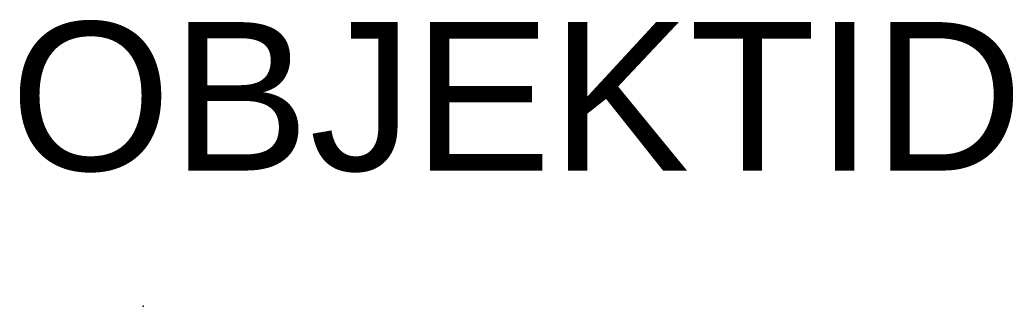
# Model space of a CAD drawing. Header units: metres. Extents: x -0.17 to 1.17, y 0 to 0.39.
import ezdxf

# ---------------------------------------------------------------- set-up
doc = ezdxf.new("R2010")
doc.units = ezdxf.units.M
doc.layers.add('r_452247120', color=7, linetype='Continuous')
doc.styles.get("Standard").update_dxf_attribs({"font": 'arial.ttf'})

msp = doc.modelspace()

# ---------------------------------------------------------------- linework, layer by layer
at = {"layer": 'r_452247120'}
msp.add_point((0, 0), dxfattribs=at)

# ---------------------------------------------------------------- texts
msp.add_attdef('OBJEKTID', (-0.1797, 0.1826, 0.03), 'ObjektID', height=0.2, dxfattribs=at)

doc.saveas('drawing.dxf')
